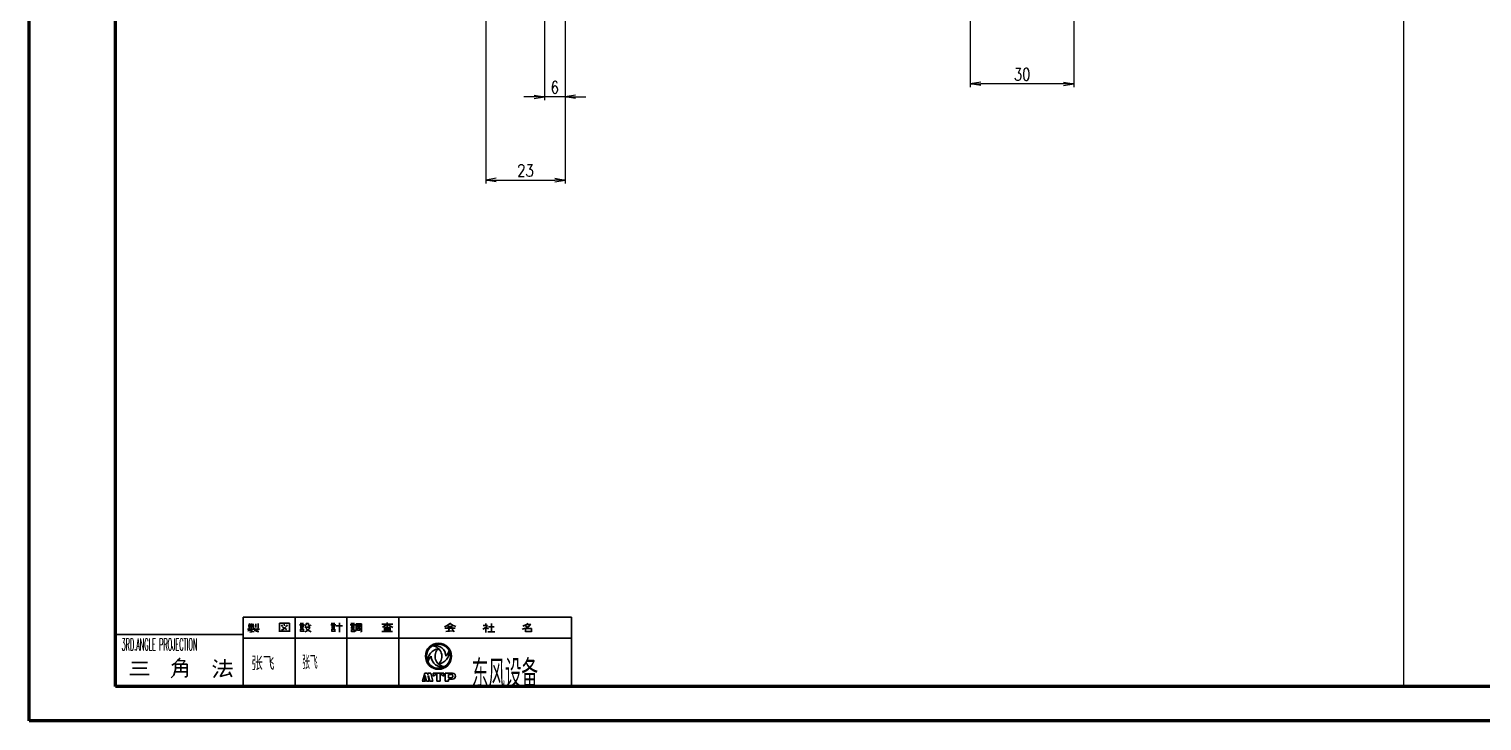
# Model space of a CAD drawing. Header units: millimetres. Extents: x 1333 to 104182, y -63725 to -5704.
# Drawn here: x 46698.2 to 47118.7, y -63725.2 to -63524.9 of the extents above; entities that cross this region are included whole.
import ezdxf
from ezdxf.enums import TextEntityAlignment as Align

# ---------------------------------------------------------------- set-up
doc = ezdxf.new("R2010")
doc.units = ezdxf.units.MM
doc.header["$LTSCALE"] = 0.5
doc.linetypes.add('DASHED', pattern=[15, 12, -3])
for name, color, linetype in [('08', 1, 'Continuous'), ('11', 3, 'Continuous'), ('4虚线层', 2, 'DASHED')]:
    doc.layers.add(name, color=color, linetype=linetype)
doc.styles.add('KAI', font='simplex.shx', dxfattribs={"width": 0.8, "bigfont": 'extfont.shx'})
doc.styles.get("Standard").update_dxf_attribs({"font": 'simplex.shx'})
doc.dimstyles.new('KAI', dxfattribs={"dimtxt": 3.5, "dimasz": 3, "dimexe": 1, "dimexo": 0, "dimgap": 1, "dimtad": 1, "dimtoh": 1, "dimdsep": 46, "dimtxsty": 'KAI', "dimblk1": 'OPEN', "dimblk2": 'OPEN', "dimsah": 1, "dimcen": 0, "dimclrd": 7, "dimclre": 7, "dimclrt": 140, "dimazin": 2, "dimtfac": 0.7, "dimtix": 1, "dimtmove": 0, "dimatfit": 3, "dimldrblk": 'OPEN', "dimfxl": 0, "dimtvp": 1, "dimtolj": 2, "dimarcsym": 0})

# ---------------------------------------------------------------- blocks, each defined once
blk = doc.blocks.new('_Open')
at = {"color": 0, "linetype": 'ByBlock', "lineweight": -2}
for p, q in [((-1, 0.17), (0, 0)), ((-1, -0.17), (0, 0)), ((0, 0), (-1, 0))]:
    blk.add_line(p, q, dxfattribs=at)
blk = doc.blocks.new('*D62')
at = {"layer": '08', "color": 7, "lineweight": -2, "transparency": 16777216}
for p, q in [((46847.37, -63506.77), (46847.37, -63545.54)), ((46853.37, -63506.77), (46853.37, -63545.54)), ((46844.37, -63544.54), (46841.37, -63544.54)), ((46853.37, -63544.54), (46847.37, -63544.54)), ((46856.37, -63544.54), (46859.37, -63544.54))]:
    blk.add_line(p, q, dxfattribs=at)
at = {"layer": 'Defpoints', "color": 0, "linetype": 'ByBlock', "transparency": 16777216}
for p in [(46847.37, -63506.77), (46853.37, -63506.77), (46847.37, -63544.54)]:
    blk.add_point(p, dxfattribs=at)
at = {"layer": '08', "color": 7, "linetype": 'ByBlock', "lineweight": -2, "transparency": 16777216, "xscale": 3, "yscale": 3, "zscale": 3}
blk.add_blockref('_Open', (46847.37, -63544.54), dxfattribs=at)
at = {"layer": '08', "color": 7, "linetype": 'ByBlock', "lineweight": -2, "transparency": 16777216, "xscale": 3, "yscale": 3, "zscale": 3, "rotation": 180}
blk.add_blockref('_Open', (46853.37, -63544.54), dxfattribs=at)
at = {"layer": '08', "color": 140, "linetype": 'ByBlock', "transparency": 16777216, "insert": (46850.37, -63541.79), "char_height": 3.5, "attachment_point": 5, "style": 'KAI'}
blk.add_mtext('\\A2;6', dxfattribs=at)
blk = doc.blocks.new('*D64')
at = {"layer": '08', "color": 7, "lineweight": -2, "transparency": 16777216}
for p, q in [((46830.37, -63288.76), (46830.37, -63569.62)), ((46853.37, -63506.77), (46853.37, -63569.62)), ((46833.37, -63568.62), (46850.37, -63568.62))]:
    blk.add_line(p, q, dxfattribs=at)
at = {"layer": 'Defpoints', "color": 0, "linetype": 'ByBlock', "transparency": 16777216}
for p in [(46830.37, -63288.76), (46853.37, -63506.77), (46853.37, -63568.62)]:
    blk.add_point(p, dxfattribs=at)
at = {"layer": '08', "color": 7, "linetype": 'ByBlock', "lineweight": -2, "transparency": 16777216, "xscale": 3, "yscale": 3, "zscale": 3, "rotation": 180}
blk.add_blockref('_Open', (46830.37, -63568.62), dxfattribs=at)
at = {"layer": '08', "color": 7, "linetype": 'ByBlock', "lineweight": -2, "transparency": 16777216, "xscale": 3, "yscale": 3, "zscale": 3}
blk.add_blockref('_Open', (46853.37, -63568.62), dxfattribs=at)
at = {"layer": '08', "color": 140, "linetype": 'ByBlock', "transparency": 16777216, "insert": (46841.87, -63565.87), "char_height": 3.5, "attachment_point": 5, "style": 'KAI'}
blk.add_mtext('\\A2;23', dxfattribs=at)
blk = doc.blocks.new('*D67')
at = {"layer": '08', "color": 7, "lineweight": -2, "transparency": 16777216}
for p, q in [((46970.64, -63506.77), (46970.64, -63541.78)), ((47000.64, -63506.77), (47000.64, -63541.78)), ((46997.64, -63540.78), (46973.64, -63540.78))]:
    blk.add_line(p, q, dxfattribs=at)
at = {"layer": 'Defpoints', "color": 0, "linetype": 'ByBlock', "transparency": 16777216}
for p in [(46970.64, -63506.77), (47000.64, -63506.77), (46970.64, -63540.78)]:
    blk.add_point(p, dxfattribs=at)
at = {"layer": '08', "color": 7, "linetype": 'ByBlock', "lineweight": -2, "transparency": 16777216, "xscale": 3, "yscale": 3, "zscale": 3, "rotation": 180}
blk.add_blockref('_Open', (46970.64, -63540.78), dxfattribs=at)
at = {"layer": '08', "color": 7, "linetype": 'ByBlock', "lineweight": -2, "transparency": 16777216, "xscale": 3, "yscale": 3, "zscale": 3}
blk.add_blockref('_Open', (47000.64, -63540.78), dxfattribs=at)
at = {"layer": '08', "color": 140, "linetype": 'ByBlock', "transparency": 16777216, "insert": (46985.64, -63538.03), "char_height": 3.5, "attachment_point": 5, "style": 'KAI'}
blk.add_mtext('\\A2;30', dxfattribs=at)

msp = doc.modelspace()

# ---------------------------------------------------------------- linework, layer by layer
at = {"color": 7, "lineweight": 70}
for p, q in [((46698.214, -63725.16), (46698.214, -63131.16)), ((46723.214, -63715.16), (46723.214, -63141.16)), ((47529.214, -63715.16), (46723.214, -63715.16)), ((47539.214, -63725.16), (46698.214, -63725.16))]:
    msp.add_line(p, q, dxfattribs=at)
at = {"color": 7, "lineweight": 35}
for p, q in [((46760.214, -63695.16), (46855.214, -63695.16)), ((46760.214, -63695.16), (46855.214, -63695.16)), ((46775.214, -63695.16), (46775.214, -63715.16)), ((46775.214, -63695.16), (46775.214, -63715.16)), ((46790.214, -63695.16), (46790.214, -63715.16)), ((46790.214, -63695.16), (46790.214, -63715.16)), ((46805.214, -63695.16), (46805.214, -63715.16)), ((46805.214, -63695.16), (46805.214, -63715.16)), ((46855.214, -63695.16), (46855.214, -63715.16)), ((46855.214, -63695.16), (46855.214, -63715.16)), ((46723.214, -63700.16), (46760.214, -63700.16)), ((46723.214, -63700.16), (46760.214, -63700.16)), ((46760.214, -63701.16), (46855.214, -63701.16)), ((46760.214, -63701.16), (46855.214, -63701.16))]:
    msp.add_line(p, q, dxfattribs=at)
at = {"color": 7, "lineweight": 35, "ltscale": 0.125}
msp.add_line((46760.214, -63700.16), (46760.214, -63695.16), dxfattribs=at)
msp.add_line((46760.214, -63700.16), (46760.214, -63695.16), dxfattribs=at)
at = {"color": 7, "lineweight": 35, "ltscale": 0.012385}
msp.add_line((46762.082, -63696.957), (46761.831, -63697.384), dxfattribs=at)
msp.add_line((46762.082, -63696.957), (46761.831, -63697.384), dxfattribs=at)
at = {"color": 7, "lineweight": 35, "ltscale": 0.032741}
msp.add_line((46761.937, -63697.204), (46763.247, -63697.217), dxfattribs=at)
msp.add_line((46761.937, -63697.204), (46763.247, -63697.217), dxfattribs=at)
at = {"color": 7, "lineweight": 35, "ltscale": 0.038324}
msp.add_line((46762.547, -63696.965), (46762.539, -63698.498), dxfattribs=at)
msp.add_line((46762.547, -63696.965), (46762.539, -63698.498), dxfattribs=at)
at = {"color": 7, "lineweight": 35, "ltscale": 0.025931}
msp.add_line((46763.871, -63697.049), (46763.871, -63698.086), dxfattribs=at)
msp.add_line((46763.871, -63697.049), (46763.871, -63698.086), dxfattribs=at)
at = {"color": 7, "lineweight": 35, "ltscale": 0.033368}
msp.add_line((46764.525, -63696.919), (46764.525, -63698.254), dxfattribs=at)
msp.add_line((46764.525, -63696.919), (46764.525, -63698.254), dxfattribs=at)
at = {"color": 7, "lineweight": 35, "ltscale": 0.070776}
for p, q in [((46770.72, -63696.881), (46773.551, -63696.881)), ((46770.72, -63696.881), (46773.551, -63696.881)), ((46770.72, -63699.177), (46773.551, -63699.177)), ((46770.72, -63699.177), (46773.551, -63699.177))]:
    msp.add_line(p, q, dxfattribs=at)
at = {"color": 7, "lineweight": 35, "ltscale": 0.062347}
msp.add_line((46770.72, -63696.881), (46770.72, -63699.375), dxfattribs=at)
msp.add_line((46770.72, -63696.881), (46770.72, -63699.375), dxfattribs=at)
at = {"color": 7, "lineweight": 35, "ltscale": 0.013534}
msp.add_line((46771.283, -63697.339), (46771.595, -63697.781), dxfattribs=at)
msp.add_line((46771.283, -63697.339), (46771.595, -63697.781), dxfattribs=at)
at = {"color": 7, "lineweight": 35, "ltscale": 0.012539}
msp.add_line((46772.051, -63697.125), (46772.128, -63697.621), dxfattribs=at)
msp.add_line((46772.051, -63697.125), (46772.128, -63697.621), dxfattribs=at)
at = {"color": 7, "lineweight": 35, "ltscale": 0.013951}
msp.add_line((46773.01, -63697.308), (46772.691, -63697.766), dxfattribs=at)
msp.add_line((46773.01, -63697.308), (46772.691, -63697.766), dxfattribs=at)
at = {"color": 7, "lineweight": 35, "ltscale": 0.063303}
msp.add_line((46773.551, -63696.881), (46773.551, -63699.413), dxfattribs=at)
msp.add_line((46773.551, -63696.881), (46773.551, -63699.413), dxfattribs=at)
at = {"color": 7, "lineweight": 35, "ltscale": 0.036719}
for p, q in [((46776.481, -63697.316), (46777.95, -63697.316)), ((46776.481, -63697.316), (46777.95, -63697.316)), ((46785.547, -63697.307), (46787.015, -63697.307)), ((46785.547, -63697.307), (46787.015, -63697.307)), ((46791.174, -63697.389), (46792.643, -63697.389)), ((46791.174, -63697.389), (46792.643, -63697.389))]:
    msp.add_line(p, q, dxfattribs=at)
at = {"color": 7, "lineweight": 35, "ltscale": 0.025879}
for p, q in [((46776.633, -63696.934), (46777.668, -63696.934)), ((46776.633, -63696.934), (46777.668, -63696.934)), ((46785.698, -63696.926), (46786.734, -63696.926)), ((46785.698, -63696.926), (46786.734, -63696.926))]:
    msp.add_line(p, q, dxfattribs=at)
at = {"color": 7, "lineweight": 35, "ltscale": 0.01087}
msp.add_line((46778.414, -63697.346), (46778.414, -63696.912), dxfattribs=at)
msp.add_line((46778.414, -63697.346), (46778.414, -63696.912), dxfattribs=at)
at = {"color": 7, "lineweight": 35, "ltscale": 0.017126}
msp.add_line((46778.414, -63696.912), (46779.099, -63696.912), dxfattribs=at)
msp.add_line((46778.414, -63696.912), (46779.099, -63696.912), dxfattribs=at)
at = {"color": 7, "lineweight": 35, "ltscale": 0.014682}
msp.add_line((46779.099, -63696.912), (46779.099, -63697.499), dxfattribs=at)
msp.add_line((46779.099, -63696.912), (46779.099, -63697.499), dxfattribs=at)
at = {"color": 7, "lineweight": 35, "ltscale": 0.066437}
msp.add_line((46788.039, -63696.777), (46788.039, -63699.434), dxfattribs=at)
msp.add_line((46788.039, -63696.777), (46788.039, -63699.434), dxfattribs=at)
at = {"color": 7, "lineweight": 35, "ltscale": 0.025867}
msp.add_line((46791.327, -63697.007), (46792.361, -63697.007), dxfattribs=at)
msp.add_line((46791.327, -63697.007), (46792.361, -63697.007), dxfattribs=at)
at = {"color": 7, "lineweight": 35, "ltscale": 0.040677}
msp.add_line((46792.882, -63698.648), (46792.882, -63697.021), dxfattribs=at)
msp.add_line((46792.882, -63698.648), (46792.882, -63697.021), dxfattribs=at)
at = {"color": 7, "lineweight": 35, "ltscale": 0.039233}
msp.add_line((46792.882, -63697.021), (46794.452, -63697.021), dxfattribs=at)
msp.add_line((46792.882, -63697.021), (46794.452, -63697.021), dxfattribs=at)
at = {"color": 7, "lineweight": 35, "ltscale": 0.018152}
msp.add_line((46793.65, -63697.244), (46793.65, -63697.97), dxfattribs=at)
msp.add_line((46793.65, -63697.244), (46793.65, -63697.97), dxfattribs=at)
at = {"color": 7, "lineweight": 35, "ltscale": 0.058643}
msp.add_line((46794.452, -63697.021), (46794.452, -63699.367), dxfattribs=at)
msp.add_line((46794.452, -63697.021), (46794.452, -63699.367), dxfattribs=at)
at = {"color": 7, "lineweight": 35, "ltscale": 0.079822}
msp.add_line((46800.31, -63697.184), (46803.503, -63697.184), dxfattribs=at)
msp.add_line((46800.31, -63697.184), (46803.503, -63697.184), dxfattribs=at)
at = {"color": 7, "lineweight": 35, "ltscale": 0.040539}
msp.add_line((46801.88, -63697.184), (46800.475, -63697.994), dxfattribs=at)
msp.add_line((46801.88, -63697.184), (46800.475, -63697.994), dxfattribs=at)
at = {"color": 7, "lineweight": 35, "ltscale": 0.031863}
msp.add_line((46801.88, -63696.709), (46801.88, -63697.984), dxfattribs=at)
msp.add_line((46801.88, -63696.709), (46801.88, -63697.984), dxfattribs=at)
at = {"color": 7, "lineweight": 35, "ltscale": 0.045558}
msp.add_line((46801.88, -63697.184), (46803.458, -63698.095), dxfattribs=at)
msp.add_line((46801.88, -63697.184), (46803.458, -63698.095), dxfattribs=at)
at = {"color": 7, "lineweight": 35, "ltscale": 0.030253}
msp.add_line((46820.198, -63696.846), (46819.211, -63697.546), dxfattribs=at)
msp.add_line((46820.198, -63696.846), (46819.211, -63697.546), dxfattribs=at)
at = {"color": 7, "lineweight": 35, "ltscale": 0.020979}
msp.add_line((46820.091, -63696.922), (46820.776, -63697.407), dxfattribs=at)
msp.add_line((46820.091, -63696.922), (46820.776, -63697.407), dxfattribs=at)
at = {"color": 7, "lineweight": 35, "ltscale": 0.01478}
msp.add_line((46830.377, -63696.961), (46830.377, -63697.552), dxfattribs=at)
msp.add_line((46830.377, -63696.961), (46830.377, -63697.552), dxfattribs=at)
at = {"color": 7, "lineweight": 35, "ltscale": 0.060178}
msp.add_line((46832.026, -63696.985), (46832.026, -63699.392), dxfattribs=at)
msp.add_line((46832.026, -63696.985), (46832.026, -63699.392), dxfattribs=at)
at = {"color": 7, "lineweight": 35, "ltscale": 0.028606}
msp.add_line((46842.144, -63697.232), (46841.121, -63697.745), dxfattribs=at)
msp.add_line((46842.144, -63697.232), (46841.121, -63697.745), dxfattribs=at)
at = {"color": 7, "lineweight": 35, "ltscale": 0.013056}
msp.add_line((46842.547, -63696.9), (46842.144, -63697.232), dxfattribs=at)
msp.add_line((46842.547, -63696.9), (46842.144, -63697.232), dxfattribs=at)
at = {"color": 7, "lineweight": 35, "ltscale": 0.032959}
msp.add_line((46842.144, -63697.232), (46843.463, -63697.232), dxfattribs=at)
msp.add_line((46842.144, -63697.232), (46843.463, -63697.232), dxfattribs=at)
at = {"color": 7, "lineweight": 35, "ltscale": 0.017956}
msp.add_line((46843.463, -63697.232), (46842.915, -63697.696), dxfattribs=at)
msp.add_line((46843.463, -63697.232), (46842.915, -63697.696), dxfattribs=at)
at = {"color": 7, "lineweight": 35, "ltscale": 0.375}
msp.add_line((46760.214, -63700.16), (46760.214, -63715.16), dxfattribs=at)
msp.add_line((46760.214, -63700.16), (46760.214, -63715.16), dxfattribs=at)
at = {"color": 7, "lineweight": 35, "ltscale": 0.085229}
msp.add_line((46761.466, -63698.59), (46764.875, -63698.59), dxfattribs=at)
msp.add_line((46761.466, -63698.59), (46764.875, -63698.59), dxfattribs=at)
at = {"color": 7, "lineweight": 35, "ltscale": 0.027653}
msp.add_line((46762.608, -63698.872), (46761.527, -63699.108), dxfattribs=at)
msp.add_line((46762.608, -63698.872), (46761.527, -63699.108), dxfattribs=at)
at = {"color": 7, "lineweight": 35, "ltscale": 0.044715}
msp.add_line((46761.618, -63697.613), (46763.406, -63697.606), dxfattribs=at)
msp.add_line((46761.618, -63697.613), (46763.406, -63697.606), dxfattribs=at)
at = {"color": 7, "lineweight": 35, "ltscale": 0.011821}
msp.add_line((46761.938, -63698.406), (46761.945, -63697.934), dxfattribs=at)
msp.add_line((46761.938, -63698.406), (46761.945, -63697.934), dxfattribs=at)
at = {"color": 7, "lineweight": 35, "ltscale": 0.030435}
msp.add_line((46761.945, -63697.934), (46763.163, -63697.949), dxfattribs=at)
msp.add_line((46761.945, -63697.934), (46763.163, -63697.949), dxfattribs=at)
at = {"color": 7, "lineweight": 35, "ltscale": 0.032907}
msp.add_line((46762.082, -63699.444), (46763.391, -63699.306), dxfattribs=at)
msp.add_line((46762.082, -63699.444), (46763.391, -63699.306), dxfattribs=at)
at = {"color": 7, "lineweight": 35, "ltscale": 0.015919}
msp.add_line((46763.178, -63698.59), (46762.608, -63698.872), dxfattribs=at)
msp.add_line((46763.178, -63698.59), (46762.608, -63698.872), dxfattribs=at)
at = {"color": 7, "lineweight": 35, "ltscale": 0.013156}
msp.add_line((46762.608, -63698.872), (46762.608, -63699.398), dxfattribs=at)
msp.add_line((46762.608, -63698.872), (46762.608, -63699.398), dxfattribs=at)
at = {"color": 7, "lineweight": 35, "ltscale": 0.003058}
msp.add_line((46763.064, -63698.437), (46762.942, -63698.445), dxfattribs=at)
msp.add_line((46763.064, -63698.437), (46762.942, -63698.445), dxfattribs=at)
at = {"color": 7, "lineweight": 35, "ltscale": 0.003768}
msp.add_line((46763.171, -63698.33), (46763.064, -63698.437), dxfattribs=at)
msp.add_line((46763.171, -63698.33), (46763.064, -63698.437), dxfattribs=at)
at = {"color": 7, "lineweight": 35, "ltscale": 0.009536}
msp.add_line((46763.163, -63697.949), (46763.171, -63698.33), dxfattribs=at)
msp.add_line((46763.163, -63697.949), (46763.171, -63698.33), dxfattribs=at)
at = {"color": 7, "lineweight": 35, "ltscale": 0.008582}
msp.add_line((46763.345, -63698.277), (46763.345, -63698.62), dxfattribs=at)
msp.add_line((46763.345, -63698.277), (46763.345, -63698.62), dxfattribs=at)
at = {"color": 7, "lineweight": 35, "ltscale": 0.014683}
msp.add_line((46763.345, -63698.62), (46763.756, -63699.039), dxfattribs=at)
msp.add_line((46763.345, -63698.62), (46763.756, -63699.039), dxfattribs=at)
at = {"color": 7, "lineweight": 35, "ltscale": 0.01925}
msp.add_line((46764.457, -63698.719), (46763.756, -63699.039), dxfattribs=at)
msp.add_line((46764.457, -63698.719), (46763.756, -63699.039), dxfattribs=at)
at = {"color": 7, "lineweight": 35, "ltscale": 0.015107}
msp.add_line((46763.756, -63699.039), (46764.327, -63699.238), dxfattribs=at)
msp.add_line((46763.756, -63699.039), (46764.327, -63699.238), dxfattribs=at)
at = {"color": 7, "lineweight": 35, "ltscale": 0.00304}
msp.add_line((46764.419, -63698.338), (46764.297, -63698.338), dxfattribs=at)
msp.add_line((46764.419, -63698.338), (46764.297, -63698.338), dxfattribs=at)
at = {"color": 7, "lineweight": 35, "ltscale": 0.011018}
msp.add_line((46764.327, -63699.238), (46764.761, -63699.314), dxfattribs=at)
msp.add_line((46764.327, -63699.238), (46764.761, -63699.314), dxfattribs=at)
at = {"color": 7, "lineweight": 35, "ltscale": 0.003388}
msp.add_line((46764.525, -63698.254), (46764.419, -63698.338), dxfattribs=at)
msp.add_line((46764.525, -63698.254), (46764.419, -63698.338), dxfattribs=at)
at = {"color": 7, "lineweight": 35, "ltscale": 0.016097}
msp.add_line((46771.854, -63698.62), (46771.268, -63698.887), dxfattribs=at)
msp.add_line((46771.854, -63698.62), (46771.268, -63698.887), dxfattribs=at)
at = {"color": 7, "lineweight": 35, "ltscale": 0.035448}
msp.add_line((46771.595, -63697.987), (46772.836, -63698.673), dxfattribs=at)
msp.add_line((46771.595, -63697.987), (46772.836, -63698.673), dxfattribs=at)
at = {"color": 7, "lineweight": 35, "ltscale": 0.029906}
msp.add_line((46772.691, -63697.766), (46771.854, -63698.62), dxfattribs=at)
msp.add_line((46772.691, -63697.766), (46771.854, -63698.62), dxfattribs=at)
at = {"color": 7, "lineweight": 35, "ltscale": 0.024927}
for p, q in [((46776.686, -63698.185), (46777.683, -63698.185)), ((46776.686, -63698.185), (46777.683, -63698.185)), ((46785.752, -63698.177), (46786.749, -63698.177)), ((46785.752, -63698.177), (46786.749, -63698.177))]:
    msp.add_line(p, q, dxfattribs=at)
at = {"color": 7, "lineweight": 35, "ltscale": 0.025122}
msp.add_line((46776.701, -63697.751), (46777.706, -63697.751), dxfattribs=at)
msp.add_line((46776.701, -63697.751), (46777.706, -63697.751), dxfattribs=at)
at = {"color": 7, "lineweight": 35, "ltscale": 0.018304}
for p, q in [((46776.823, -63699.314), (46776.823, -63698.582)), ((46776.823, -63699.314), (46776.823, -63698.582)), ((46785.889, -63699.306), (46785.889, -63698.573)), ((46785.889, -63699.306), (46785.889, -63698.573)), ((46791.517, -63699.387), (46791.517, -63698.655)), ((46791.517, -63699.387), (46791.517, -63698.655))]:
    msp.add_line(p, q, dxfattribs=at)
at = {"color": 7, "lineweight": 35, "ltscale": 0.019971}
for p, q in [((46776.823, -63698.582), (46777.622, -63698.582)), ((46776.823, -63698.582), (46777.622, -63698.582)), ((46776.823, -63699.169), (46777.622, -63699.169)), ((46776.823, -63699.169), (46777.622, -63699.169)), ((46785.889, -63698.573), (46786.688, -63698.573)), ((46785.889, -63698.573), (46786.688, -63698.573)), ((46785.889, -63699.161), (46786.688, -63699.161)), ((46785.889, -63699.161), (46786.688, -63699.161))]:
    msp.add_line(p, q, dxfattribs=at)
at = {"color": 7, "lineweight": 35, "ltscale": 0.019257}
for p, q in [((46777.622, -63698.582), (46777.622, -63699.352)), ((46777.622, -63698.582), (46777.622, -63699.352)), ((46792.316, -63698.655), (46792.316, -63699.425)), ((46792.316, -63698.655), (46792.316, -63699.425))]:
    msp.add_line(p, q, dxfattribs=at)
at = {"color": 7, "lineweight": 35, "ltscale": 0.006976}
msp.add_line((46778.018, -63697.674), (46778.269, -63697.552), dxfattribs=at)
msp.add_line((46778.018, -63697.674), (46778.269, -63697.552), dxfattribs=at)
at = {"color": 7, "lineweight": 35, "ltscale": 0.03595}
msp.add_line((46778.033, -63698.018), (46779.471, -63698.01), dxfattribs=at)
msp.add_line((46778.033, -63698.018), (46779.471, -63698.01), dxfattribs=at)
at = {"color": 7, "lineweight": 35, "ltscale": 0.013082}
msp.add_line((46778.528, -63699.169), (46778.041, -63699.36), dxfattribs=at)
msp.add_line((46778.528, -63699.169), (46778.041, -63699.36), dxfattribs=at)
at = {"color": 7, "lineweight": 35, "ltscale": 0.00629}
msp.add_line((46778.269, -63697.552), (46778.414, -63697.346), dxfattribs=at)
msp.add_line((46778.269, -63697.552), (46778.414, -63697.346), dxfattribs=at)
at = {"color": 7, "lineweight": 35, "ltscale": 0.009218}
msp.add_line((46778.406, -63698.338), (46778.589, -63698.658), dxfattribs=at)
msp.add_line((46778.406, -63698.338), (46778.589, -63698.658), dxfattribs=at)
at = {"color": 7, "lineweight": 35, "ltscale": 0.011358}
msp.add_line((46778.901, -63698.91), (46778.528, -63699.169), dxfattribs=at)
msp.add_line((46778.901, -63698.91), (46778.528, -63699.169), dxfattribs=at)
at = {"color": 7, "lineweight": 35, "ltscale": 0.014821}
msp.add_line((46778.589, -63698.658), (46779.061, -63699.017), dxfattribs=at)
msp.add_line((46778.589, -63698.658), (46779.061, -63699.017), dxfattribs=at)
at = {"color": 7, "lineweight": 35, "ltscale": 0.014299}
msp.add_line((46779.281, -63698.483), (46778.901, -63698.91), dxfattribs=at)
msp.add_line((46779.281, -63698.483), (46778.901, -63698.91), dxfattribs=at)
at = {"color": 7, "lineweight": 35, "ltscale": 0.022491}
msp.add_line((46779.061, -63699.017), (46779.882, -63699.383), dxfattribs=at)
msp.add_line((46779.061, -63699.017), (46779.882, -63699.383), dxfattribs=at)
at = {"color": 7, "lineweight": 35, "ltscale": 0.003426}
msp.add_line((46779.099, -63697.499), (46779.217, -63697.567), dxfattribs=at)
msp.add_line((46779.099, -63697.499), (46779.217, -63697.567), dxfattribs=at)
at = {"color": 7, "lineweight": 35, "ltscale": 0.01073}
for p, q in [((46779.217, -63697.567), (46779.647, -63697.567)), ((46779.217, -63697.567), (46779.647, -63697.567)), ((46743.717, -63712.441), (46743.288, -63712.441)), ((46743.717, -63712.441), (46743.288, -63712.441))]:
    msp.add_line(p, q, dxfattribs=at)
at = {"color": 7, "lineweight": 35, "ltscale": 0.012738}
msp.add_line((46779.471, -63698.01), (46779.281, -63698.483), dxfattribs=at)
msp.add_line((46779.471, -63698.01), (46779.281, -63698.483), dxfattribs=at)
at = {"color": 7, "lineweight": 35, "ltscale": 0.006401}
msp.add_line((46779.647, -63697.567), (46779.775, -63697.346), dxfattribs=at)
msp.add_line((46779.647, -63697.567), (46779.775, -63697.346), dxfattribs=at)
at = {"color": 7, "lineweight": 35, "ltscale": 0.02511}
for p, q in [((46785.767, -63697.742), (46786.772, -63697.742)), ((46785.767, -63697.742), (46786.772, -63697.742)), ((46791.395, -63697.823), (46792.4, -63697.823)), ((46791.395, -63697.823), (46792.4, -63697.823))]:
    msp.add_line(p, q, dxfattribs=at)
at = {"color": 7, "lineweight": 35, "ltscale": 0.01926}
msp.add_line((46786.688, -63698.573), (46786.688, -63699.344), dxfattribs=at)
msp.add_line((46786.688, -63698.573), (46786.688, -63699.344), dxfattribs=at)
at = {"color": 7, "lineweight": 35, "ltscale": 0.045654}
msp.add_line((46787.146, -63697.672), (46788.972, -63697.672), dxfattribs=at)
msp.add_line((46787.146, -63697.672), (46788.972, -63697.672), dxfattribs=at)
at = {"color": 7, "lineweight": 35, "ltscale": 0.024915}
msp.add_line((46791.38, -63698.258), (46792.377, -63698.258), dxfattribs=at)
msp.add_line((46791.38, -63698.258), (46792.377, -63698.258), dxfattribs=at)
at = {"color": 7, "lineweight": 35, "ltscale": 0.019983}
for p, q in [((46791.517, -63698.655), (46792.316, -63698.655)), ((46791.517, -63698.655), (46792.316, -63698.655)), ((46791.517, -63699.242), (46792.316, -63699.242)), ((46791.517, -63699.242), (46792.316, -63699.242))]:
    msp.add_line(p, q, dxfattribs=at)
at = {"color": 7, "lineweight": 35, "ltscale": 0.010372}
msp.add_line((46792.558, -63699.312), (46792.815, -63698.987), dxfattribs=at)
msp.add_line((46792.558, -63699.312), (46792.815, -63698.987), dxfattribs=at)
at = {"color": 7, "lineweight": 35, "ltscale": 0.008641}
msp.add_line((46792.815, -63698.987), (46792.882, -63698.648), dxfattribs=at)
msp.add_line((46792.815, -63698.987), (46792.882, -63698.648), dxfattribs=at)
at = {"color": 7, "lineweight": 35, "ltscale": 0.022327}
for p, q in [((46793.221, -63697.577), (46794.114, -63697.577)), ((46793.221, -63697.577), (46794.114, -63697.577)), ((46793.221, -63697.97), (46794.114, -63697.97)), ((46793.221, -63697.97), (46794.114, -63697.97))]:
    msp.add_line(p, q, dxfattribs=at)
at = {"color": 7, "lineweight": 35, "ltscale": 0.016611}
msp.add_line((46793.234, -63698.987), (46793.234, -63698.323), dxfattribs=at)
msp.add_line((46793.234, -63698.987), (46793.234, -63698.323), dxfattribs=at)
at = {"color": 7, "lineweight": 35, "ltscale": 0.018945}
for p, q in [((46793.234, -63698.323), (46793.992, -63698.323)), ((46793.234, -63698.323), (46793.992, -63698.323)), ((46793.234, -63698.853), (46793.992, -63698.853)), ((46793.234, -63698.853), (46793.992, -63698.853))]:
    msp.add_line(p, q, dxfattribs=at)
at = {"color": 7, "lineweight": 35, "ltscale": 0.016949}
msp.add_line((46793.992, -63698.323), (46793.992, -63699.001), dxfattribs=at)
msp.add_line((46793.992, -63698.323), (46793.992, -63699.001), dxfattribs=at)
at = {"color": 7, "lineweight": 35, "ltscale": 0.007381}
msp.add_line((46794.452, -63699.367), (46794.167, -63699.29), dxfattribs=at)
msp.add_line((46794.452, -63699.367), (46794.167, -63699.29), dxfattribs=at)
at = {"color": 7, "lineweight": 35, "ltscale": 0.078467}
msp.add_line((46800.31, -63699.299), (46803.449, -63699.299), dxfattribs=at)
msp.add_line((46800.31, -63699.299), (46803.449, -63699.299), dxfattribs=at)
at = {"color": 7, "lineweight": 35, "ltscale": 0.028476}
msp.add_line((46801.068, -63699.285), (46801.068, -63698.146), dxfattribs=at)
msp.add_line((46801.068, -63699.285), (46801.068, -63698.146), dxfattribs=at)
at = {"color": 7, "lineweight": 35, "ltscale": 0.042285}
for p, q in [((46801.068, -63698.146), (46802.759, -63698.146)), ((46801.068, -63698.146), (46802.759, -63698.146)), ((46801.068, -63698.526), (46802.759, -63698.526)), ((46801.068, -63698.526), (46802.759, -63698.526)), ((46801.068, -63698.96), (46802.759, -63698.96)), ((46801.068, -63698.96), (46802.759, -63698.96))]:
    msp.add_line(p, q, dxfattribs=at)
at = {"color": 7, "lineweight": 35, "ltscale": 0.028815}
msp.add_line((46802.759, -63698.146), (46802.759, -63699.299), dxfattribs=at)
msp.add_line((46802.759, -63698.146), (46802.759, -63699.299), dxfattribs=at)
at = {"color": 7, "lineweight": 35, "ltscale": 0.02061}
msp.add_line((46819.211, -63697.546), (46818.459, -63697.883), dxfattribs=at)
msp.add_line((46819.211, -63697.546), (46818.459, -63697.883), dxfattribs=at)
at = {"color": 7, "lineweight": 35, "ltscale": 0.073584}
msp.add_line((46818.573, -63698.27), (46821.516, -63698.27), dxfattribs=at)
msp.add_line((46818.573, -63698.27), (46821.516, -63698.27), dxfattribs=at)
at = {"color": 7, "lineweight": 35, "ltscale": 0.054241}
msp.add_line((46818.868, -63699.313), (46821.023, -63699.06), dxfattribs=at)
msp.add_line((46818.868, -63699.313), (46821.023, -63699.06), dxfattribs=at)
at = {"color": 7, "lineweight": 35, "ltscale": 0.036572}
msp.add_line((46819.277, -63697.841), (46820.74, -63697.841), dxfattribs=at)
msp.add_line((46819.277, -63697.841), (46820.74, -63697.841), dxfattribs=at)
at = {"color": 7, "lineweight": 35, "ltscale": 0.025957}
msp.add_line((46819.861, -63698.27), (46819.494, -63699.241), dxfattribs=at)
msp.add_line((46819.861, -63698.27), (46819.494, -63699.241), dxfattribs=at)
at = {"color": 7, "lineweight": 35, "ltscale": 0.024349}
msp.add_line((46820.692, -63698.589), (46821.269, -63699.373), dxfattribs=at)
msp.add_line((46820.692, -63698.589), (46821.269, -63699.373), dxfattribs=at)
at = {"color": 7, "lineweight": 35, "ltscale": 0.02636}
msp.add_line((46820.776, -63697.407), (46821.745, -63697.823), dxfattribs=at)
msp.add_line((46820.776, -63697.407), (46821.745, -63697.823), dxfattribs=at)
at = {"color": 7, "lineweight": 35, "ltscale": 0.025641}
msp.add_line((46830.455, -63698.083), (46829.57, -63698.601), dxfattribs=at)
msp.add_line((46830.455, -63698.083), (46829.57, -63698.601), dxfattribs=at)
at = {"color": 7, "lineweight": 35, "ltscale": 0.032813}
msp.add_line((46829.612, -63697.552), (46830.924, -63697.552), dxfattribs=at)
msp.add_line((46829.612, -63697.552), (46830.924, -63697.552), dxfattribs=at)
at = {"color": 7, "lineweight": 35, "ltscale": 0.017721}
msp.add_line((46830.924, -63697.552), (46830.455, -63698.083), dxfattribs=at)
msp.add_line((46830.924, -63697.552), (46830.455, -63698.083), dxfattribs=at)
at = {"color": 7, "lineweight": 35, "ltscale": 0.021016}
msp.add_line((46830.455, -63698.083), (46831.159, -63698.541), dxfattribs=at)
msp.add_line((46830.455, -63698.083), (46831.159, -63698.541), dxfattribs=at)
at = {"color": 7, "lineweight": 35, "ltscale": 0.036496}
msp.add_line((46830.455, -63698.083), (46830.455, -63699.542), dxfattribs=at)
msp.add_line((46830.455, -63698.083), (46830.455, -63699.542), dxfattribs=at)
at = {"color": 7, "lineweight": 35, "ltscale": 0.049365}
msp.add_line((46831.003, -63699.392), (46832.977, -63699.392), dxfattribs=at)
msp.add_line((46831.003, -63699.392), (46832.977, -63699.392), dxfattribs=at)
at = {"color": 7, "lineweight": 35, "ltscale": 0.041394}
msp.add_line((46831.171, -63697.889), (46832.827, -63697.889), dxfattribs=at)
msp.add_line((46831.171, -63697.889), (46832.827, -63697.889), dxfattribs=at)
at = {"color": 7, "lineweight": 35, "ltscale": 0.026269}
msp.add_line((46841.97, -63698.27), (46840.971, -63698.595), dxfattribs=at)
msp.add_line((46841.97, -63698.27), (46840.971, -63698.595), dxfattribs=at)
at = {"color": 7, "lineweight": 35, "ltscale": 0.022202}
msp.add_line((46841.718, -63697.445), (46842.41, -63698.003), dxfattribs=at)
msp.add_line((46841.718, -63697.445), (46842.41, -63698.003), dxfattribs=at)
at = {"color": 7, "lineweight": 35, "ltscale": 0.044836}
for p, q in [((46841.874, -63698.408), (46843.667, -63698.408)), ((46841.874, -63698.408), (46843.667, -63698.408)), ((46841.874, -63699.247), (46843.667, -63699.247)), ((46841.874, -63699.247), (46843.667, -63699.247))]:
    msp.add_line(p, q, dxfattribs=at)
at = {"color": 7, "lineweight": 35, "ltscale": 0.024283}
msp.add_line((46841.874, -63699.38), (46841.874, -63698.408), dxfattribs=at)
msp.add_line((46841.874, -63699.38), (46841.874, -63698.408), dxfattribs=at)
at = {"color": 7, "lineweight": 35, "ltscale": 0.027627}
msp.add_line((46842.915, -63697.696), (46841.97, -63698.27), dxfattribs=at)
msp.add_line((46842.915, -63697.696), (46841.97, -63698.27), dxfattribs=at)
at = {"color": 7, "lineweight": 35, "ltscale": 0.023981}
msp.add_line((46843.667, -63698.408), (46843.667, -63699.367), dxfattribs=at)
msp.add_line((46843.667, -63698.408), (46843.667, -63699.367), dxfattribs=at)
at = {"color": 7, "lineweight": 35, "ltscale": 0.111206}
msp.add_line((46727.999, -63708.22), (46732.447, -63708.22), dxfattribs=at)
msp.add_line((46727.999, -63708.22), (46732.447, -63708.22), dxfattribs=at)
at = {"color": 7, "lineweight": 35, "ltscale": 0.104199}
msp.add_line((46728.104, -63709.87), (46732.272, -63709.87), dxfattribs=at)
msp.add_line((46728.104, -63709.87), (46732.272, -63709.87), dxfattribs=at)
at = {"color": 7, "lineweight": 35, "ltscale": 0.025778}
msp.add_line((46740.424, -63708.488), (46739.513, -63708.971), dxfattribs=at)
msp.add_line((46740.424, -63708.488), (46739.513, -63708.971), dxfattribs=at)
at = {"color": 7, "lineweight": 35, "ltscale": 0.027872}
msp.add_line((46741.218, -63707.705), (46740.424, -63708.488), dxfattribs=at)
msp.add_line((46741.218, -63707.705), (46740.424, -63708.488), dxfattribs=at)
at = {"color": 7, "lineweight": 35, "ltscale": 0.085266}
for p, q in [((46740.567, -63708.697), (46743.978, -63708.697)), ((46740.567, -63708.697), (46743.978, -63708.697)), ((46740.567, -63709.806), (46743.978, -63709.806)), ((46740.567, -63709.806), (46743.978, -63709.806))]:
    msp.add_line(p, q, dxfattribs=at)
at = {"color": 7, "lineweight": 35, "ltscale": 0.027725}
msp.add_line((46740.567, -63708.697), (46740.567, -63709.806), dxfattribs=at)
msp.add_line((46740.567, -63708.697), (46740.567, -63709.806), dxfattribs=at)
at = {"color": 7, "lineweight": 35, "ltscale": 0.01272}
msp.add_line((46740.567, -63709.806), (46740.567, -63710.315), dxfattribs=at)
msp.add_line((46740.567, -63709.806), (46740.567, -63710.315), dxfattribs=at)
at = {"color": 7, "lineweight": 35, "ltscale": 0.024651}
msp.add_line((46741.908, -63707.001), (46741.218, -63707.705), dxfattribs=at)
msp.add_line((46741.908, -63707.001), (46741.218, -63707.705), dxfattribs=at)
at = {"color": 7, "lineweight": 35, "ltscale": 0.055009}
msp.add_line((46741.218, -63707.705), (46743.418, -63707.731), dxfattribs=at)
msp.add_line((46741.218, -63707.705), (46743.418, -63707.731), dxfattribs=at)
at = {"color": 7, "lineweight": 35, "ltscale": 0.055774}
msp.add_line((46742.181, -63708.697), (46742.181, -63710.928), dxfattribs=at)
msp.add_line((46742.181, -63708.697), (46742.181, -63710.928), dxfattribs=at)
at = {"color": 7, "lineweight": 35, "ltscale": 0.030689}
msp.add_line((46743.418, -63707.731), (46742.598, -63708.645), dxfattribs=at)
msp.add_line((46743.418, -63707.731), (46742.598, -63708.645), dxfattribs=at)
at = {"color": 7, "lineweight": 35, "ltscale": 0.087085}
msp.add_line((46743.978, -63708.697), (46743.978, -63712.18), dxfattribs=at)
msp.add_line((46743.978, -63708.697), (46743.978, -63712.18), dxfattribs=at)
at = {"color": 7, "lineweight": 35, "ltscale": 0.026327}
msp.add_line((46751.423, -63709.114), (46752.27, -63709.741), dxfattribs=at)
msp.add_line((46751.423, -63709.114), (46752.27, -63709.741), dxfattribs=at)
at = {"color": 7, "lineweight": 35, "ltscale": 0.026571}
msp.add_line((46751.866, -63707.457), (46752.673, -63708.149), dxfattribs=at)
msp.add_line((46751.866, -63707.457), (46752.673, -63708.149), dxfattribs=at)
at = {"color": 7, "lineweight": 35, "ltscale": 0.090796}
msp.add_line((46753.285, -63708.54), (46756.917, -63708.54), dxfattribs=at)
msp.add_line((46753.285, -63708.54), (46756.917, -63708.54), dxfattribs=at)
at = {"color": 7, "lineweight": 35, "ltscale": 0.067187}
msp.add_line((46754.9, -63707.288), (46754.9, -63709.975), dxfattribs=at)
msp.add_line((46754.9, -63707.288), (46754.9, -63709.975), dxfattribs=at)
at = {"color": 7, "lineweight": 35, "ltscale": 0.1401}
msp.add_line((46727.369, -63711.695), (46732.973, -63711.695), dxfattribs=at)
msp.add_line((46727.369, -63711.695), (46732.973, -63711.695), dxfattribs=at)
at = {"color": 7, "lineweight": 35, "ltscale": 0.026955}
msp.add_line((46740.134, -63711.929), (46739.372, -63712.691), dxfattribs=at)
msp.add_line((46740.134, -63711.929), (46739.372, -63712.691), dxfattribs=at)
at = {"color": 7, "lineweight": 35, "ltscale": 0.02588}
msp.add_line((46740.402, -63710.929), (46740.134, -63711.929), dxfattribs=at)
msp.add_line((46740.402, -63710.929), (46740.134, -63711.929), dxfattribs=at)
at = {"color": 7, "lineweight": 35, "ltscale": 0.015901}
msp.add_line((46740.567, -63710.315), (46740.402, -63710.929), dxfattribs=at)
msp.add_line((46740.567, -63710.315), (46740.402, -63710.929), dxfattribs=at)
at = {"color": 7, "lineweight": 35, "ltscale": 0.08938}
msp.add_line((46740.402, -63710.929), (46743.978, -63710.928), dxfattribs=at)
msp.add_line((46740.402, -63710.929), (46743.978, -63710.928), dxfattribs=at)
at = {"color": 7, "lineweight": 35, "ltscale": 0.009216}
msp.add_line((46743.978, -63712.18), (46743.717, -63712.441), dxfattribs=at)
msp.add_line((46743.978, -63712.18), (46743.717, -63712.441), dxfattribs=at)
at = {"color": 7, "lineweight": 35, "ltscale": 0.053073}
msp.add_line((46752.842, -63710.81), (46751.697, -63712.598), dxfattribs=at)
msp.add_line((46752.842, -63710.81), (46751.697, -63712.598), dxfattribs=at)
at = {"color": 7, "lineweight": 35, "ltscale": 0.107727}
msp.add_line((46752.803, -63709.975), (46757.112, -63709.975), dxfattribs=at)
msp.add_line((46752.803, -63709.975), (46757.112, -63709.975), dxfattribs=at)
at = {"color": 7, "lineweight": 35, "ltscale": 0.066593}
msp.add_line((46754.9, -63709.975), (46753.568, -63712.282), dxfattribs=at)
msp.add_line((46754.9, -63709.975), (46753.568, -63712.282), dxfattribs=at)
at = {"color": 7, "lineweight": 35, "ltscale": 0.073285}
msp.add_line((46753.568, -63712.282), (46756.399, -63711.524), dxfattribs=at)
msp.add_line((46753.568, -63712.282), (46756.399, -63711.524), dxfattribs=at)
at = {"color": 7, "lineweight": 35, "ltscale": 0.041521}
msp.add_line((46756.11, -63710.915), (46756.941, -63712.353), dxfattribs=at)
msp.add_line((46756.11, -63710.915), (46756.941, -63712.353), dxfattribs=at)
at = {"color": 1, "lineweight": 35, "ltscale": 0.02362}
for p, q in [((46811.983, -63713.688), (46812.928, -63713.688)), ((46811.983, -63713.688), (46812.928, -63713.688)), ((46816.235, -63713.688), (46817.18, -63713.688)), ((46816.235, -63713.688), (46817.18, -63713.688)), ((46819.574, -63713.688), (46818.629, -63713.688)), ((46819.574, -63713.688), (46818.629, -63713.688)), ((46819.574, -63712.649), (46819.574, -63711.704)), ((46819.574, -63712.649), (46819.574, -63711.704))]:
    msp.add_line(p, q, dxfattribs=at)
at = {"color": 1, "lineweight": 35, "ltscale": 0.060875}
for p, q in [((46812.121, -63713.688), (46812.713, -63711.326)), ((46812.121, -63713.688), (46812.713, -63711.326)), ((46815.109, -63713.688), (46814.517, -63711.326)), ((46815.109, -63713.688), (46814.517, -63711.326))]:
    msp.add_line(p, q, dxfattribs=at)
at = {"color": 1, "lineweight": 35, "ltscale": 0.028296}
msp.add_line((46812.644, -63712.585), (46812.897, -63713.688), dxfattribs=at)
msp.add_line((46812.644, -63712.585), (46812.897, -63713.688), dxfattribs=at)
at = {"color": 1, "lineweight": 35, "ltscale": 0.018896}
msp.add_line((46812.739, -63711.326), (46813.495, -63711.326), dxfattribs=at)
msp.add_line((46812.739, -63711.326), (46813.495, -63711.326), dxfattribs=at)
at = {"color": 1, "lineweight": 35, "ltscale": 0.042394}
msp.add_line((46812.816, -63712.039), (46813.211, -63713.688), dxfattribs=at)
msp.add_line((46812.816, -63712.039), (46813.211, -63713.688), dxfattribs=at)
at = {"color": 1, "lineweight": 35, "ltscale": 0.021258}
for p, q in [((46814.062, -63713.688), (46813.211, -63713.688)), ((46814.062, -63713.688), (46813.211, -63713.688)), ((46815.195, -63711.326), (46815.195, -63712.176)), ((46815.195, -63711.326), (46815.195, -63712.176)), ((46818.219, -63711.326), (46818.219, -63712.176)), ((46818.219, -63711.326), (46818.219, -63712.176))]:
    msp.add_line(p, q, dxfattribs=at)
at = {"color": 1, "lineweight": 35, "ltscale": 0.012873}
msp.add_line((46813.495, -63711.326), (46813.615, -63711.827), dxfattribs=at)
msp.add_line((46813.495, -63711.326), (46813.615, -63711.827), dxfattribs=at)
at = {"color": 1, "lineweight": 35, "ltscale": 0.013077}
msp.add_line((46813.766, -63711.326), (46813.615, -63711.827), dxfattribs=at)
msp.add_line((46813.766, -63711.326), (46813.615, -63711.827), dxfattribs=at)
at = {"color": 1, "lineweight": 35, "ltscale": 0.007166}
msp.add_line((46813.805, -63712.019), (46813.727, -63712.295), dxfattribs=at)
msp.add_line((46813.805, -63712.019), (46813.727, -63712.295), dxfattribs=at)
at = {"color": 1, "lineweight": 35, "ltscale": 0.035809}
msp.add_line((46813.727, -63712.295), (46814.062, -63713.688), dxfattribs=at)
msp.add_line((46813.727, -63712.295), (46814.062, -63713.688), dxfattribs=at)
at = {"color": 1, "lineweight": 35, "ltscale": 0.018762}
msp.add_line((46814.517, -63711.326), (46813.766, -63711.326), dxfattribs=at)
msp.add_line((46814.517, -63711.326), (46813.766, -63711.326), dxfattribs=at)
at = {"color": 1, "lineweight": 35, "ltscale": 0.043036}
msp.add_line((46814.227, -63713.688), (46813.805, -63712.019), dxfattribs=at)
msp.add_line((46814.227, -63713.688), (46813.805, -63712.019), dxfattribs=at)
at = {"color": 1, "lineweight": 35, "ltscale": 0.022048}
msp.add_line((46815.109, -63713.688), (46814.227, -63713.688), dxfattribs=at)
msp.add_line((46815.109, -63713.688), (46814.227, -63713.688), dxfattribs=at)
at = {"color": 1, "lineweight": 35, "ltscale": 0.075583}
msp.add_line((46815.195, -63711.326), (46818.219, -63711.326), dxfattribs=at)
msp.add_line((46815.195, -63711.326), (46818.219, -63711.326), dxfattribs=at)
at = {"color": 1, "lineweight": 35, "ltscale": 0.030179}
for p, q in [((46815.195, -63712.176), (46816.235, -63711.562)), ((46815.195, -63712.176), (46816.235, -63711.562)), ((46818.219, -63712.176), (46817.18, -63711.562)), ((46818.219, -63712.176), (46817.18, -63711.562))]:
    msp.add_line(p, q, dxfattribs=at)
at = {"color": 1, "lineweight": 35, "ltscale": 0.053144}
for p, q in [((46816.235, -63713.688), (46816.235, -63711.562)), ((46816.235, -63713.688), (46816.235, -63711.562)), ((46817.18, -63713.688), (46817.18, -63711.562)), ((46817.18, -63713.688), (46817.18, -63711.562))]:
    msp.add_line(p, q, dxfattribs=at)
at = {"color": 1, "lineweight": 35, "ltscale": 0.054325}
msp.add_line((46818.629, -63711.326), (46820.802, -63711.326), dxfattribs=at)
msp.add_line((46818.629, -63711.326), (46820.802, -63711.326), dxfattribs=at)
at = {"color": 1, "lineweight": 35, "ltscale": 0.059049}
msp.add_line((46818.629, -63713.688), (46818.629, -63711.326), dxfattribs=at)
msp.add_line((46818.629, -63713.688), (46818.629, -63711.326), dxfattribs=at)
at = {"color": 1, "lineweight": 35, "ltscale": 0.021656}
for p, q in [((46819.574, -63711.704), (46820.44, -63711.704)), ((46819.574, -63711.704), (46820.44, -63711.704)), ((46819.574, -63712.649), (46820.44, -63712.649)), ((46819.574, -63712.649), (46820.44, -63712.649))]:
    msp.add_line(p, q, dxfattribs=at)
at = {"color": 1, "lineweight": 35, "ltscale": 0.030705}
msp.add_line((46819.574, -63713.027), (46820.802, -63713.027), dxfattribs=at)
msp.add_line((46819.574, -63713.027), (46820.802, -63713.027), dxfattribs=at)
at = {"color": 1, "lineweight": 35, "ltscale": 0.016534}
msp.add_line((46819.574, -63713.688), (46819.574, -63713.027), dxfattribs=at)
msp.add_line((46819.574, -63713.688), (46819.574, -63713.027), dxfattribs=at)
at = {"color": 1, "lineweight": 35}
for radius in [3.779, 3.779, 3.477, 3.477]:
    msp.add_circle((46816.707, -63706.442), radius, dxfattribs=at)
for centre, radius, start, end in [((46817.009, -63707.613), 3.369, 94.36179, 189.36853), ((46817.009, -63707.613), 3.369, 94.36179, 189.36853), ((46814.666, -63706.442), 3.023, 312.45416, 84.3408), ((46814.666, -63706.442), 3.023, 312.45416, 84.3408), ((46815.725, -63706.442), 3.109, 0, 103.78185), ((46815.725, -63706.442), 3.109, 0, 103.78185), ((46818.748, -63706.442), 3.023, 132.45416, 264.3408), ((46818.748, -63706.442), 3.023, 132.45416, 264.3408), ((46816.405, -63705.27), 3.406, 274.9268, 7.67804), ((46816.405, -63705.27), 3.406, 274.9268, 7.67804), ((46816.707, -63704.023), 3.204, 311.58279, 344.9375), ((46816.707, -63704.023), 3.204, 311.58279, 344.9375), ((46816.707, -63708.861), 3.189, 131.05182, 165.23143), ((46816.707, -63708.861), 3.189, 131.05182, 165.23143), ((46817.69, -63706.442), 3.077, 180.00001, 285.87746), ((46817.69, -63706.442), 3.077, 180.00001, 285.87746), ((46820.44, -63712.176), 0.472, 270, 90), ((46820.44, -63712.176), 0.472, 270, 90), ((46820.802, -63712.176), 0.85, 270, 90), ((46820.802, -63712.176), 0.85, 270, 90)]:
    msp.add_arc(centre, radius, start, end, dxfattribs=at)
at = {"layer": '11'}
msp.add_lwpolyline([(46698.214, -63131.16), (47539.214, -63131.16), (47539.214, -63725.16), (46698.214, -63725.16)], close=True, dxfattribs=at)
at = {"layer": '4虚线层', "color": 3, "linetype": 'ByBlock'}
msp.add_line((47096.057, -63141.16), (47096.057, -63715.16), dxfattribs=at)

# ---------------------------------------------------------------- texts
at = {"color": 7, "lineweight": 13}
for s, height, width, p, p2 in [('3RD.ANGLE PROJECTION', 3.5, 0.352202, (46724.983, -63704.765), (46746.937, -63704.765)), ('3RD.ANGLE PROJECTION', 3.5, 0.352202, (46724.983, -63704.765), (46746.937, -63704.765)), ('张飞', 3.5, 1.390345, (46762.51, -63710.085), (46769.23, -63710.085)), ('张飞', 3.5, 0.926897, (46777.24, -63709.807), (46781.72, -63709.807)), ('东风设备', 7, 0.884189, (46826.357, -63714.664), (46845.515, -63714.664)), ('东风设备', 7, 0.884189, (46826.357, -63714.664), (46845.515, -63714.664))]:
    msp.add_text(s, height=height, dxfattribs=dict(at, width=width)).set_placement(p, p2, align=Align.FIT)

# ---------------------------------------------------------------- dimensions: what is measured, and where the dimension line sits
at = {"layer": '08', "color": 3, "linetype": 'ByBlock'}
for base, p1, p2, picture, middle in [((46853.374, -63568.619), (46830.374, -63288.762), (46853.374, -63506.766), '*D64', (46841.874, -63565.869)), ((46847.374, -63544.536), (46853.374, -63506.766), (46847.374, -63506.766), '*D62', (46850.374, -63541.786)), ((46970.644, -63540.782), (47000.644, -63506.766), (46970.644, -63506.766), '*D67', (46985.644, -63538.032))]:
    dim = msp.add_linear_dim(base=base, p1=p1, p2=p2, dimstyle='KAI', override={"dimfxl": 0.18, "dimarcsym": 1}, dxfattribs=at)
    dim.commit()
    dim.dimension.update_dxf_attribs({"geometry": picture, "text_midpoint": middle})

doc.saveas('drawing.dxf')
